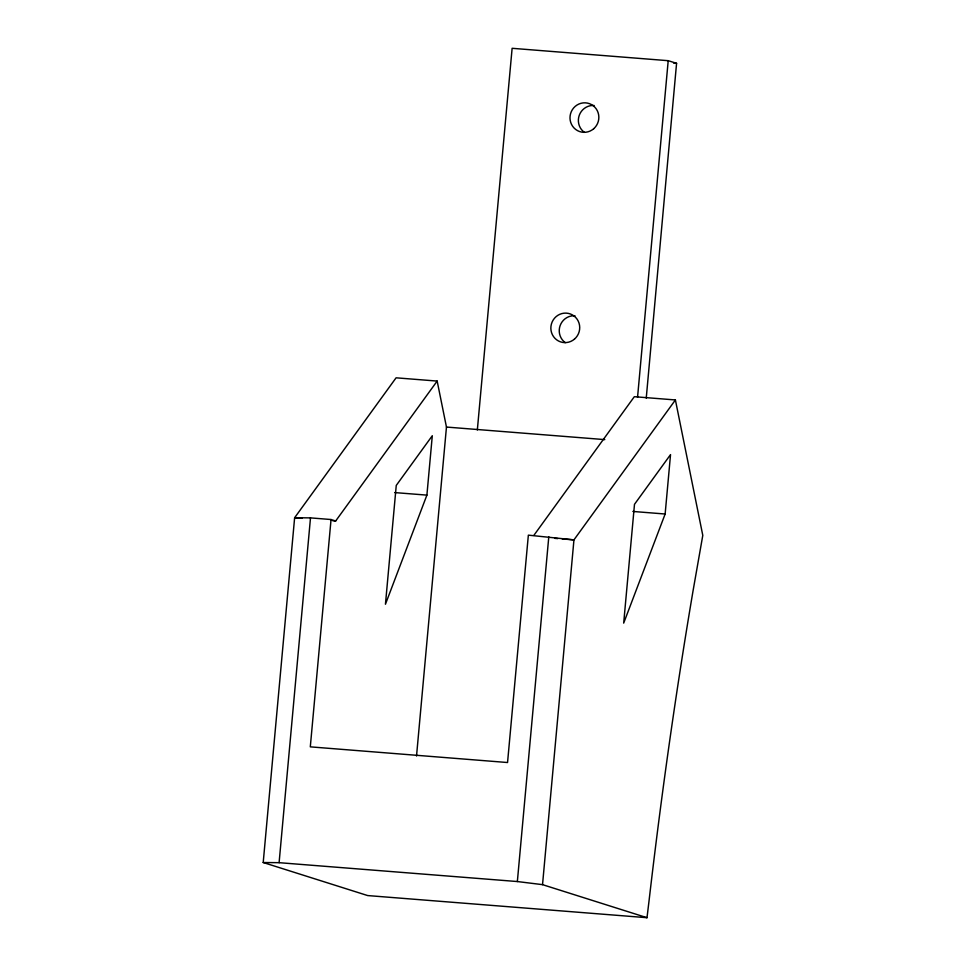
<?xml version="1.0" encoding="UTF-8"?>
<svg xmlns="http://www.w3.org/2000/svg" width="966" height="966" viewBox="0 0 966 966"><rect width="100%" height="100%" fill="white"/><g stroke="black" fill="none" stroke-linecap="round" stroke-linejoin="round"><path stroke-width="1.45" d="M533.848 535.393L634.324 396.7L675.403 399.948L702.789 535.381L693.081 590.661A1492.41 335.287 -85.5 0 0 649.019 901.037L647.003 917.7L367.684 895.567L263.211 862.517L294.63 517.728L396.084 377.815L437.163 381.075L446.461 427.057L416.527 756.016M263.211 862.517L279.102 862.674L310.497 517.885L331.048 519.527L335.673 520.988L437.163 381.075M331.048 519.527L310.303 746.851L507.548 762.524L528.354 535.152L573.949 539.873L675.403 399.948M426.9 495.123L432.297 435.726L396.253 485.427L385.446 604.245L426.9 495.123L394.623 492.575M477.337 429.991L512.125 48.3L668.206 60.689L676.574 63.309L646.242 398.125M647.003 917.7L542.53 884.651L517.353 881.547L548.797 536.746M542.53 884.651L573.949 539.873L562.236 538.943M637.548 397.316L668.206 60.689M665.139 514.009L670.537 454.6L634.493 504.312L623.686 623.118L665.139 514.009L632.863 511.449M310.497 517.885L294.63 517.728L301.96 518.307M673.568 63.08L676.574 63.309M446.461 427.057L604.788 439.615M332.739 520.759L335.673 520.988M554.919 538.364L557.853 538.593M279.102 862.674L517.353 881.547M565.303 342.676A14.804 14.405 -72.4 0 1 574.987 315.785M584.43 132.39A14.804 14.405 -72.4 0 1 594.126 105.499M574.504 339.078A14.804 14.405 -72.4 0 0 570.302 313.938A14.804 14.405 -72.4 0 0 551.055 330.565A14.804 14.405 -72.4 0 0 574.504 339.078M593.643 128.78A14.804 14.405 -72.4 0 0 589.441 103.652A14.804 14.405 -72.4 0 0 570.194 120.279A14.804 14.405 -72.4 0 0 593.643 128.78"/></g></svg>
